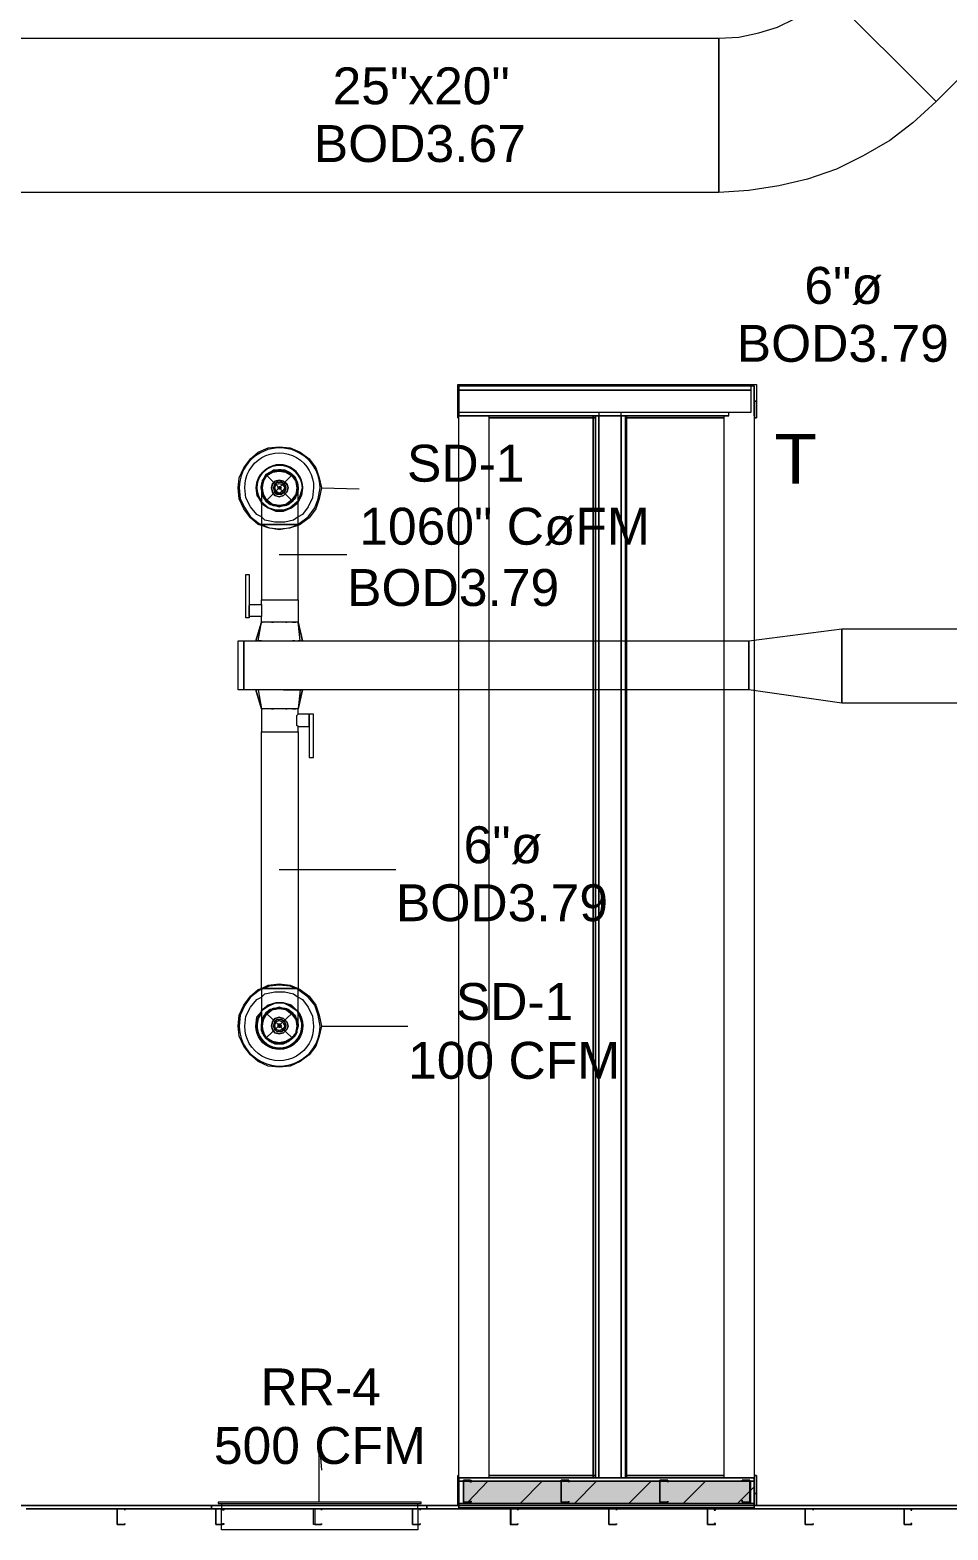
# Model space of a CAD drawing. Header units: metres. Extents: x 39 to 278, y -7 to 151.
# Drawn here: x 55.99 to 59.78, y 36.47 to 42.67 of the extents above; entities that cross this region are included whole.
import ezdxf

# ---------------------------------------------------------------- set-up
doc = ezdxf.new("R2010")
doc.units = ezdxf.units.M
doc.layers.add('HVAC - Ductos', color=5, linetype='Continuous', lineweight=50)
doc.layers.add('PDF_Geometry', color=7, linetype='Continuous', true_color=0xaaaaaa)
doc.layers.add('PDF_Solid Fills', color=7, linetype='Continuous', true_color=0xffffff)
doc.layers.add('PDF_Text', color=7, linetype='Continuous')
doc.styles.add('PDF Helvetica', font='')
doc.styles.get('PDF Helvetica').set_extended_font_data('Helvetica')

msp = doc.modelspace()

# ---------------------------------------------------------------- hatches: boundary and pattern name
at = {"layer": 'PDF_Solid Fills', "lineweight": 0, "transparency": 33554559}
msp.add_hatch(color=256, dxfattribs=at).paths.add_polyline_path([(58.9655, 36.5879), (58.9655, 36.675), (57.783, 36.675), (57.783, 36.5834), (58.97, 36.5879)])

# ---------------------------------------------------------------- linework, layer by layer
at = {"layer": 'HVAC - Ductos', "lineweight": 0}
for points in [[(60.4138, 43.0505), (59.7355, 42.3722), (59.2863, 42.8213), (59.9646, 43.4997)], [(58.8372, 41.9963), (58.8372, 42.6334), (58.9197, 42.638), (59.0022, 42.6563), (59.0801, 42.6792), (59.1534, 42.7159), (59.2222, 42.7663), (59.2863, 42.8213), (59.7355, 42.3722), (59.6392, 42.2851), (59.543, 42.2117), (59.433, 42.1475), (59.323, 42.0926), (59.2039, 42.0513), (59.0847, 42.0238), (58.9609, 42.0055)], [(58.8372, 41.9963), (54.8129, 41.9963), (54.8129, 42.6334), (58.8372, 42.6334)], [(57.0955, 40.7588), (57.0863, 40.7405), (57.0771, 40.7222), (57.0588, 40.713), (57.0405, 40.7038), (57.0221, 40.7038), (57.0039, 40.7038), (56.9855, 40.713), (56.9717, 40.7222), (56.958, 40.7405), (56.9534, 40.7588), (56.9488, 40.7771), (56.9534, 40.7955), (56.958, 40.8138), (56.9717, 40.8276), (56.9855, 40.8413), (57.0039, 40.8459), (57.0221, 40.8505), (57.0405, 40.8459), (57.0588, 40.8413), (57.0771, 40.8276), (57.0863, 40.8138), (57.0955, 40.7955), (57.0955, 40.7771)], [(56.958, 40.8046), (56.9717, 40.8276), (56.9947, 40.8413), (57.0221, 40.8459), (57.0496, 40.8413), (57.0726, 40.8276), (57.0909, 40.8046), (57.0955, 40.7771), (57.0909, 40.7496), (57.0726, 40.7268), (57.0496, 40.7084), (57.0221, 40.7038), (56.9947, 40.7084), (56.9717, 40.7268), (56.958, 40.7496), (56.9534, 40.7771)], [(56.9947, 40.7909), (56.9901, 40.7771), (56.9947, 40.7955), (57.0039, 40.8046), (57.0221, 40.8092), (57.0405, 40.8046), (57.0542, 40.7955), (57.0588, 40.7771), (57.0542, 40.7909), (57.0405, 40.8046), (57.0221, 40.8092), (57.0039, 40.8046)], [(57.0542, 40.7588), (57.0588, 40.7771), (57.0542, 40.7588), (57.0405, 40.7451), (57.0221, 40.7405), (57.0039, 40.7451), (56.9947, 40.7588), (56.9901, 40.7771), (56.9947, 40.7588), (57.0039, 40.7451), (57.0221, 40.7405), (57.0405, 40.7451)], [(57.0039, 40.7909), (56.9993, 40.7771), (57.0039, 40.7909), (57.013, 40.8001), (57.0313, 40.8001), (57.045, 40.7909), (57.0496, 40.7771), (57.045, 40.7909), (57.0313, 40.8001), (57.013, 40.8001)], [(57.045, 40.7634), (57.0496, 40.7771), (57.045, 40.7588), (57.0313, 40.7496), (57.013, 40.7496), (57.0039, 40.7588), (56.9993, 40.7771), (57.0039, 40.7634), (57.013, 40.7542), (57.0313, 40.7542)], [(57.0084, 40.7909), (57.0221, 40.7955), (57.0359, 40.7909), (57.045, 40.7771), (57.0359, 40.7634), (57.0221, 40.7542), (57.0084, 40.7634), (57.0039, 40.7771)], [(57.0221, 40.7817), (57.0176, 40.7771), (57.0176, 40.7817), (57.0267, 40.7817), (57.0313, 40.7771), (57.0267, 40.7725), (57.0176, 40.7725), (57.0176, 40.7771), (57.0221, 40.7725), (57.0267, 40.7725), (57.0267, 40.7771), (57.0267, 40.7817)], [(57.1001, 40.7176), (57.1138, 40.7451), (57.1184, 40.7771), (57.1138, 40.7451)], [(57.0405, 40.6809), (57.0084, 40.6809), (56.9763, 40.6946), (56.9488, 40.713), (56.9488, 40.7176), (56.9763, 40.6946), (57.0084, 40.6855), (57.0405, 40.6855), (57.068, 40.6946), (57.0955, 40.7176), (57.1001, 40.7222), (57.0955, 40.7176), (57.068, 40.6946), (57.0405, 40.6855), (57.0084, 40.6855), (56.9763, 40.6946), (56.9488, 40.7176), (56.9488, 40.7222), (56.9488, 40.7176), (56.9488, 40.713), (56.9763, 40.6946), (57.0084, 40.6809), (57.0405, 40.6809), (57.0726, 40.6946), (57.0955, 40.713), (57.1001, 40.7176), (57.0955, 40.713), (57.0726, 40.6946)], [(56.8847, 40.4196), (56.8984, 40.4196), (56.8984, 40.2409), (56.8847, 40.2409)], [(56.9993, 40.2225), (56.9947, 40.2225), (56.9901, 40.2225), (56.9947, 40.2225)], [(57.0542, 40.2225), (57.0496, 40.2225)], [(57.0909, 40.2225), (57.0771, 40.2225)], [(56.8755, 40.1446), (56.8755, 39.9429), (56.8526, 39.9429), (56.8526, 40.1446)], [(58.9609, 39.9429), (56.8755, 39.9429), (56.8755, 40.1446), (58.9609, 40.1446)], [(57.1138, 40.1446), (57.1184, 40.1446)], [(58.9609, 40.1446), (59.3459, 40.195), (59.3459, 39.888), (58.9609, 39.9429)], [(61.7522, 40.195), (61.7522, 39.888), (59.3459, 39.888), (59.3459, 40.195)], [(57.1184, 39.9429), (57.1138, 39.9429)], [(56.9901, 39.865), (56.9947, 39.865), (56.9993, 39.865), (56.9947, 39.865)], [(57.0496, 39.865), (57.0542, 39.865)], [(57.0771, 39.865), (57.0909, 39.865)], [(57.1001, 39.7688), (57.1001, 38.71), (57.1093, 38.7054), (57.1459, 38.678), (57.1734, 38.6413), (57.1871, 38.6), (57.1963, 38.5542), (57.1871, 38.513), (57.1734, 38.4717), (57.1459, 38.435), (57.1093, 38.4076), (57.068, 38.3892), (57.0221, 38.3846), (56.9763, 38.3892), (56.9351, 38.4076), (56.903, 38.435), (56.8755, 38.4717), (56.8571, 38.513), (56.8526, 38.5542), (56.8571, 38.6), (56.8755, 38.6413), (56.903, 38.678), (56.9351, 38.7054), (56.9488, 38.71), (56.9488, 39.7688), (56.958, 39.7688), (56.9671, 39.7688), (56.9855, 39.7688), (57.0039, 39.7688), (57.0221, 39.7688), (57.0405, 39.7688), (57.0588, 39.7688), (57.0771, 39.7688), (57.0909, 39.7688), (57.0955, 39.7688)], [(56.9488, 38.6138), (56.9305, 38.5908), (56.9259, 38.5542), (56.9305, 38.5908)], [(56.9488, 38.6092), (56.9488, 38.6184), (56.9763, 38.6367), (57.0084, 38.6504), (57.0405, 38.6504), (57.068, 38.6367), (57.0955, 38.6184), (57.0726, 38.6413), (57.0405, 38.6504), (57.0084, 38.6504), (56.9763, 38.6413), (56.9488, 38.6184), (56.9488, 38.6138), (56.9488, 38.6184)], [(57.0955, 38.6184), (57.068, 38.6367), (57.0405, 38.6504), (57.0084, 38.6504), (56.9763, 38.6367), (56.9488, 38.6184), (56.9763, 38.6413), (57.0084, 38.6504), (57.0405, 38.6504), (57.0726, 38.6413), (57.0955, 38.6184), (57.1001, 38.6138), (57.0955, 38.6184), (57.1001, 38.6092)], [(57.0909, 38.5267), (57.0726, 38.5038), (57.0496, 38.49), (57.0221, 38.4854), (56.9947, 38.49), (56.9717, 38.5038), (56.958, 38.5267), (56.9534, 38.5542), (56.958, 38.5817), (56.9717, 38.6046), (56.9947, 38.623), (57.0221, 38.6276), (57.0496, 38.623), (57.0726, 38.6046), (57.0909, 38.5817), (57.0955, 38.5542)], [(56.9488, 38.5542), (56.9488, 38.5634), (56.9488, 38.5542), (56.9488, 38.5358), (56.958, 38.5176), (56.9671, 38.5038), (56.9855, 38.49), (57.0039, 38.4808), (57.0221, 38.4808), (57.0405, 38.4808), (57.0588, 38.49), (57.0771, 38.5038), (57.0909, 38.5176), (57.0955, 38.5358), (57.1001, 38.5542), (57.1001, 38.5634), (57.1001, 38.5542), (57.0955, 38.5358), (57.0909, 38.5176), (57.0771, 38.5038), (57.0588, 38.49), (57.0405, 38.4808), (57.0221, 38.4808), (57.0039, 38.4808), (56.9855, 38.49), (56.9671, 38.5038), (56.958, 38.5176), (56.9488, 38.5358)], [(56.9947, 38.5725), (56.9901, 38.5542), (56.9947, 38.5725), (57.0039, 38.5863), (57.0221, 38.5908), (57.0405, 38.5863), (57.0542, 38.5725), (57.0588, 38.5542), (57.0542, 38.5725), (57.0405, 38.5863), (57.0221, 38.5908), (57.0039, 38.5863)], [(57.0542, 38.5404), (57.0588, 38.5542), (57.0542, 38.5404), (57.0405, 38.5267), (57.0221, 38.5221), (57.0039, 38.5267), (56.9947, 38.5404), (56.9901, 38.5542), (56.9947, 38.5404), (57.0039, 38.5267), (57.0221, 38.5221), (57.0405, 38.5267)], [(57.0039, 38.5725), (56.9993, 38.5542), (57.0039, 38.5725), (57.013, 38.5817), (57.0313, 38.5817), (57.045, 38.5725), (57.0496, 38.5542), (57.045, 38.5725), (57.0313, 38.5817), (57.013, 38.5817)], [(57.045, 38.5404), (57.0496, 38.5542), (57.045, 38.5404), (57.0313, 38.5313), (57.013, 38.5313), (57.0039, 38.5404), (56.9993, 38.5542), (57.0039, 38.5404), (57.013, 38.5313), (57.0313, 38.5313)], [(57.0359, 38.5404), (57.0221, 38.5358), (57.0084, 38.5404), (57.0039, 38.5542), (57.0084, 38.5725), (57.0221, 38.5771), (57.0359, 38.5725), (57.045, 38.5542)], [(57.0267, 38.5588), (57.0221, 38.5588), (57.0176, 38.5542), (57.0176, 38.5634), (57.0267, 38.5634), (57.0313, 38.5542), (57.0267, 38.5496), (57.0176, 38.5496), (57.0176, 38.5542), (57.0221, 38.5496), (57.0267, 38.5496), (57.0267, 38.5542)], [(57.6088, 36.5879), (56.77, 36.5879), (56.77, 36.5834), (56.7838, 36.5834), (56.7838, 36.5604), (57.595, 36.5604), (57.595, 36.5834), (57.6088, 36.5834)], [(57.595, 36.5604), (57.595, 36.4734), (56.7838, 36.4734), (56.7838, 36.5604)], [(56.9121, 36.5604), (56.793, 36.5604)], [(57.1505, 36.5604), (56.9947, 36.5604)], [(57.3888, 36.5604), (57.233, 36.5604)], [(57.5905, 36.5604), (57.4713, 36.5604)]]:
    msp.add_lwpolyline(points, close=True, dxfattribs=at)
for points in [[(56.9488, 40.6213), (56.9351, 40.6259), (56.903, 40.6534), (56.8755, 40.69), (56.8571, 40.7313), (56.8526, 40.7771), (56.8571, 40.8184), (56.8755, 40.8596), (56.903, 40.8963), (56.9351, 40.9238), (56.9763, 40.9421), (57.0221, 40.9467), (57.068, 40.9421), (57.1093, 40.9238), (57.1459, 40.8963), (57.1734, 40.8596), (57.1871, 40.8184), (57.1963, 40.7771), (57.1871, 40.7313), (57.1734, 40.69), (57.1459, 40.6534), (57.1093, 40.6259), (57.1001, 40.6213)], [(56.958, 40.8046), (56.9717, 40.8276), (56.9901, 40.8413)], [(56.9901, 40.8459), (56.9947, 40.8459), (56.9993, 40.8459)], [(56.9993, 40.8459), (57.0221, 40.8505), (57.0496, 40.8459)], [(57.0496, 40.8459), (57.0542, 40.8459)], [(57.0542, 40.8413), (57.0771, 40.8276), (57.0909, 40.8046)], [(56.9534, 40.7451), (56.9534, 40.7496), (56.9488, 40.7771), (56.9534, 40.8001)], [(56.9488, 40.7955), (56.9488, 40.7955)], [(56.9488, 40.7955), (56.9488, 40.7955)], [(56.9488, 40.7771), (56.9488, 40.7679), (56.9488, 40.7496), (56.9488, 40.7222), (56.9488, 40.6855), (56.9488, 40.6442), (56.9488, 40.6259), (56.958, 40.6259), (56.9671, 40.6259), (56.9855, 40.6259), (57.0039, 40.6259), (57.0221, 40.6259), (57.0405, 40.6259), (57.0588, 40.6259), (57.0771, 40.6259), (57.0909, 40.6259), (57.0955, 40.6259), (57.1001, 40.6259), (57.1001, 40.6671), (57.1001, 40.7084), (57.1001, 40.7405), (57.1001, 40.7634), (57.1001, 40.7725)], [(56.9488, 40.7679), (56.9488, 40.7542), (56.958, 40.7359), (56.9671, 40.7222), (56.9855, 40.7084), (57.0039, 40.7038), (57.0221, 40.6992), (57.0405, 40.7038), (57.0588, 40.7084), (57.0771, 40.7222), (57.0542, 40.7084), (57.0542, 40.7038), (57.0496, 40.7038)], [(56.9534, 40.8001), (56.9534, 40.8046), (56.9534, 40.8092)], [(57.0955, 40.7496), (57.0955, 40.7451), (57.0909, 40.7451), (57.0771, 40.7222), (57.0909, 40.7359), (57.0955, 40.7542), (57.1001, 40.7679)], [(57.0909, 40.8092), (57.0955, 40.8046), (57.0955, 40.8001)], [(57.0909, 40.8001), (57.0955, 40.7771), (57.0909, 40.7496)], [(57.0955, 40.7955), (57.0955, 40.7955)], [(57.0955, 40.7955), (57.0955, 40.7955)], [(57.1001, 40.7725), (57.1001, 40.7771)], [(57.1963, 40.7771), (57.3521, 40.7725)], [(56.9534, 40.7451), (56.9534, 40.7451)], [(56.9993, 40.7038), (56.9947, 40.7038), (56.9901, 40.7084), (56.9717, 40.7222), (56.958, 40.7451)], [(57.0496, 40.7084), (57.0221, 40.7038), (56.9993, 40.7084)], [(57.1001, 40.658), (57.0817, 40.6442), (57.045, 40.635), (57.0039, 40.635), (56.9626, 40.6442), (56.9488, 40.658)], [(56.9488, 40.6259), (56.9809, 40.6121), (57.0221, 40.6076), (57.068, 40.6121), (57.1001, 40.6259)], [(57.1001, 40.6259), (57.0955, 40.6259), (57.0909, 40.6259), (57.0771, 40.6259), (57.0588, 40.6259), (57.0405, 40.6259), (57.0221, 40.6259), (57.0039, 40.6259), (56.9855, 40.6259), (56.9671, 40.6259), (56.958, 40.6259), (56.9488, 40.6259)], [(57.1001, 40.6213), (57.068, 40.6121), (57.0221, 40.603), (56.9763, 40.6121), (56.9488, 40.6213)], [(57.0221, 40.5021), (57.3017, 40.5021)], [(56.9488, 40.2959), (56.9488, 40.2913), (56.9488, 40.2867), (56.9488, 40.2822), (56.9488, 40.273), (56.9488, 40.2638), (56.9488, 40.2546), (56.9488, 40.25), (56.9488, 40.2455)], [(56.9488, 40.1446), (56.9396, 40.1446), (56.9351, 40.1446), (56.9488, 40.2225), (56.9259, 40.1446), (56.9305, 40.1446), (56.9259, 40.1446), (56.9488, 40.2225)], [(57.0405, 40.1446), (57.045, 40.1446), (57.0588, 40.1446), (57.068, 40.1446), (57.0726, 40.1446), (57.0771, 40.1446), (57.0955, 40.1446), (57.1093, 40.1446), (57.1001, 40.2225)], [(57.1184, 40.1446), (57.1001, 40.2225), (57.1184, 40.1446)], [(56.9534, 40.1446), (56.9671, 40.1446), (56.9717, 40.1446)], [(56.9763, 40.1446), (56.9809, 40.1446), (56.9901, 40.1446), (57.0039, 40.1446), (57.0084, 40.1446), (57.013, 40.1446), (57.0359, 40.1446)], [(57.0863, 40.1446), (57.0771, 40.1446)], [(57.1047, 40.1446), (57.1001, 40.1446)], [(56.9488, 39.9429), (56.9396, 39.9429), (56.9351, 39.9429), (56.9488, 39.865), (56.9259, 39.9429), (56.9305, 39.9429), (56.9259, 39.9429), (56.9488, 39.865), (56.9534, 39.865), (56.9488, 39.865)], [(57.0405, 39.9429), (57.045, 39.9429), (57.0588, 39.9429), (57.068, 39.9429), (57.0726, 39.9429), (57.0771, 39.9429), (57.0955, 39.9429), (57.1093, 39.9429), (57.1001, 39.865), (57.0955, 39.865), (57.0909, 39.865), (57.0771, 39.865), (57.0588, 39.865), (57.0405, 39.865), (57.0221, 39.865), (57.0039, 39.865), (56.9855, 39.865), (56.9671, 39.865), (56.958, 39.865), (56.9534, 39.865), (56.9488, 39.865), (56.9488, 39.7688), (56.958, 39.7688), (56.9671, 39.7688), (56.9855, 39.7688), (57.0039, 39.7688), (57.0221, 39.7688), (57.0405, 39.7688), (57.0588, 39.7688), (57.0771, 39.7688), (57.0909, 39.7688), (57.0955, 39.7688), (57.1001, 39.7688), (57.1001, 39.7917), (57.1459, 39.7917), (57.1459, 39.7963), (57.1459, 39.8055), (57.1459, 39.81), (57.1459, 39.8146), (57.1459, 39.8238), (57.1459, 39.8284), (57.1459, 39.833), (57.1459, 39.8375), (57.1459, 39.8421), (57.1459, 39.6634), (57.1642, 39.6634), (57.1642, 39.8421), (57.1459, 39.8421), (57.1001, 39.8421), (57.1001, 39.865)], [(56.9717, 39.9429), (56.9671, 39.9429), (56.9534, 39.9429)], [(57.0359, 39.9429), (57.013, 39.9429), (57.0084, 39.9429), (57.0039, 39.9429), (56.9901, 39.9429), (56.9809, 39.9429), (56.9763, 39.9429)], [(57.0771, 39.9429), (57.0817, 39.9429)], [(57.1184, 39.9429), (57.1001, 39.865), (57.1184, 39.9429)], [(57.1001, 39.7917), (57.0955, 39.7963), (57.0955, 39.8055), (57.0955, 39.81), (57.0955, 39.8192), (57.0955, 39.8284), (57.0955, 39.8375), (57.1001, 39.8421)], [(57.0221, 39.2004), (57.5034, 39.2004)], [(56.9488, 38.71), (56.9763, 38.7238), (57.0221, 38.7284), (57.068, 38.7238), (57.1001, 38.71)], [(57.1001, 38.7054), (57.068, 38.7192), (57.0221, 38.7238), (56.9809, 38.7192), (56.9488, 38.7054)], [(57.1001, 38.5542), (57.1001, 38.5634), (57.1001, 38.5817), (57.1001, 38.6092), (57.1001, 38.6458), (57.1001, 38.6917), (57.1001, 38.71), (57.0955, 38.71), (57.0909, 38.71), (57.0771, 38.71), (57.0588, 38.71), (57.0405, 38.71), (57.0221, 38.71), (57.0039, 38.71), (56.9855, 38.71), (56.9671, 38.71), (56.958, 38.71), (56.9488, 38.71), (56.9488, 38.6642), (56.9488, 38.623), (56.9488, 38.5908), (56.9488, 38.5679), (56.9488, 38.5588)], [(56.9488, 38.71), (56.958, 38.71), (56.9671, 38.71), (56.9855, 38.71), (57.0039, 38.71), (57.0221, 38.71), (57.0405, 38.71), (57.0588, 38.71), (57.0771, 38.71), (57.0909, 38.71), (57.0955, 38.71), (57.1001, 38.71)], [(56.9488, 38.6734), (56.9626, 38.6871), (57.0039, 38.6963), (57.045, 38.6963), (57.0817, 38.6871), (57.1001, 38.6734)], [(57.0496, 38.6276), (57.0542, 38.6276), (57.0542, 38.623), (57.0771, 38.6092), (57.0588, 38.623), (57.0405, 38.6276), (57.0221, 38.6321), (57.0039, 38.6276), (56.9855, 38.623), (56.9671, 38.6092), (56.958, 38.5954), (56.9488, 38.5771), (56.9488, 38.5634)], [(57.1001, 38.5634), (57.0955, 38.5771), (57.0955, 38.5542), (57.0955, 38.5358), (57.0863, 38.5176), (57.0771, 38.5038), (57.0588, 38.49), (57.0405, 38.4854), (57.0221, 38.4808), (57.0039, 38.4854), (56.9855, 38.49), (56.9717, 38.5038), (56.958, 38.5176), (56.9534, 38.5358), (56.9488, 38.5542), (56.9534, 38.5771), (56.958, 38.5908), (56.9717, 38.6092), (56.9855, 38.6184), (57.0039, 38.6276), (57.0221, 38.6276), (57.0405, 38.6276), (57.0588, 38.6184), (57.0771, 38.6092), (57.0863, 38.5908), (57.0955, 38.5771), (57.0909, 38.5954), (57.0771, 38.6092), (57.0909, 38.5863), (57.0955, 38.5863), (57.0955, 38.5817)], [(56.958, 38.5863), (56.9717, 38.6092), (56.9901, 38.623), (56.9947, 38.6276), (56.9993, 38.6276)], [(56.9993, 38.623), (57.0221, 38.6276), (57.0496, 38.623)], [(56.9534, 38.5313), (56.9488, 38.5542), (56.9534, 38.5817), (56.9534, 38.5863)], [(56.9488, 38.5588), (56.9488, 38.5588)], [(56.9488, 38.5542), (56.9488, 38.5542)], [(56.9488, 38.5358), (56.9488, 38.5358)], [(56.9488, 38.5358), (56.9488, 38.5358)], [(56.9534, 38.5863), (56.9534, 38.5863)], [(56.9534, 38.5221), (56.9534, 38.5267), (56.9534, 38.5313)], [(57.0909, 38.5817), (57.0955, 38.5542), (57.0909, 38.5313)], [(57.0955, 38.5313), (57.0955, 38.5267), (57.0909, 38.5221)], [(57.1963, 38.5542), (57.5539, 38.5542)], [(56.9901, 38.49), (56.9717, 38.5038), (56.958, 38.5267)], [(56.9993, 38.4854), (56.9947, 38.4854), (56.9901, 38.4854)], [(57.0496, 38.4854), (57.0221, 38.4808), (56.9993, 38.4854)], [(57.0542, 38.4854), (57.0496, 38.4854)], [(57.0909, 38.5267), (57.0771, 38.5038), (57.0542, 38.49)], [(57.1871, 36.5879), (57.1871, 36.84), (57.1963, 36.7208)], [(56.77, 36.5834), (57.6088, 36.5834)], [(57.5859, 36.5879), (56.793, 36.5879)], [(57.5905, 36.5604), (57.5905, 36.5604)]]:
    msp.add_lwpolyline(points, dxfattribs=at)
for points in [[(56.8984, 40.2959), (56.9488, 40.2959), (56.9488, 40.3142), (56.958, 40.3142), (56.9671, 40.3142), (56.9855, 40.3142), (57.0039, 40.3142), (57.0221, 40.3142), (57.0405, 40.3142), (57.0588, 40.3142), (57.0771, 40.3142), (57.0909, 40.3142), (57.0955, 40.3142), (57.1001, 40.3142), (57.1001, 40.6259), (57.1047, 40.6305), (57.1413, 40.658), (57.1688, 40.6946), (57.1826, 40.7313), (57.1917, 40.7771, 0.98638), (56.8571, 40.7771), (56.8617, 40.7313), (56.8801, 40.6946), (56.903, 40.658), (56.9396, 40.6305), (56.9488, 40.6259), (56.9488, 40.3142), (56.958, 40.3142), (56.9671, 40.3142), (56.9855, 40.3142), (57.0039, 40.3142), (57.0221, 40.3142), (57.0405, 40.3142), (57.0588, 40.3142), (57.0771, 40.3142), (57.0909, 40.3142), (57.0955, 40.3142), (57.1001, 40.3142), (57.1001, 40.2225), (57.0955, 40.2225), (57.0909, 40.2225), (57.0771, 40.2225), (57.0588, 40.2225), (57.0405, 40.2225), (57.0221, 40.2225), (57.0039, 40.2225), (56.9855, 40.2225), (56.9671, 40.2225), (56.958, 40.2225), (56.9534, 40.2225), (56.9488, 40.2225), (56.9534, 40.2225), (56.9488, 40.2225), (56.9488, 40.2455), (56.8984, 40.2455), (56.8984, 40.25), (56.8984, 40.2546), (56.8984, 40.2638), (56.8984, 40.2684), (56.8984, 40.273), (56.8984, 40.2822), (56.8984, 40.2867), (56.8984, 40.2913)], [(56.9488, 40.658), (56.9305, 40.6671), (56.903, 40.6992), (56.8847, 40.7359), (56.8801, 40.7771, -1.013515), (57.1642, 40.7771), (57.1597, 40.7359), (57.1413, 40.6992), (57.1184, 40.6671), (57.1001, 40.658)], [(56.9488, 38.7054), (56.9396, 38.7008), (56.903, 38.6734), (56.8801, 38.6413), (56.8617, 38.6), (56.8571, 38.5542, 0.98638), (57.1917, 38.5542), (57.1826, 38.6), (57.1688, 38.6413), (57.1413, 38.6734), (57.1047, 38.7008), (57.1001, 38.7054)], [(57.1001, 38.6734), (57.1184, 38.6642), (57.1413, 38.6321), (57.1597, 38.5954), (57.1642, 38.5542, -1.008785), (56.8801, 38.5542), (56.8847, 38.5954), (56.903, 38.6321), (56.9305, 38.6642), (56.9488, 38.6734)]]:
    msp.add_lwpolyline(points, format="xyb", dxfattribs=at)
for points in [[(57.1184, 40.7771, 1.39756), (56.9488, 40.7222), (56.9351, 40.7451), (56.9305, 40.7771, -1.372033), (57.1001, 40.7222), (57.1093, 40.7451), (57.1184, 40.7771, 0.963283), (56.9259, 40.7771), (56.9305, 40.7451), (56.9488, 40.7176, -1.406796)], [(57.1001, 40.7771), (57.1001, 40.7679), (57.1001, 40.7771), (57.0955, 40.7955), (57.0909, 40.8138), (57.0771, 40.8322), (57.0588, 40.8413), (57.0405, 40.8505), (57.0221, 40.8505), (57.0039, 40.8505), (56.9855, 40.8413), (56.9671, 40.8322), (56.958, 40.8138), (56.9488, 40.7955), (56.9488, 40.7771), (56.9488, 40.7679, -1.064979)], [(56.9488, 38.6092), (56.9351, 38.5863), (56.9305, 38.5542, 1.326323), (57.1001, 38.6092), (57.1093, 38.5863), (57.1184, 38.5542), (57.1138, 38.5908), (57.1001, 38.6138, -1.386716), (56.9259, 38.5542, 0.971356), (57.1184, 38.5542, -1.352714)]]:
    msp.add_lwpolyline(points, format="xyb", close=True, dxfattribs=at)
at = {"layer": 'PDF_Geometry', "lineweight": 0}
for points in [[(58.9838, 41.0659), (58.993, 41.0659), (58.993, 41.1346), (58.9838, 41.1346), (58.9838, 41.0751), (58.9838, 41.1988), (57.7646, 41.1988), (57.7646, 41.1301), (57.7601, 41.1301), (57.7601, 41.2034), (58.993, 41.2034), (58.993, 41.1346), (58.9838, 41.1346), (58.993, 41.1346), (58.993, 41.0659)], [(58.9838, 41.1988), (57.7646, 41.1988)], [(58.97, 41.1805), (57.7646, 41.1805), (57.7646, 41.1988), (58.97, 41.1988)], [(58.97, 41.0888), (57.7646, 41.0888), (57.7646, 41.1805), (58.97, 41.1805)], [(57.7601, 41.0659), (57.7646, 41.0659), (57.7601, 41.0659), (57.7601, 41.1301), (57.7646, 41.1301), (57.7601, 41.1301)], [(58.3192, 36.6888), (58.3192, 41.0751)], [(58.3284, 41.0751), (58.3284, 36.6888)], [(58.4567, 36.6888), (58.4567, 41.0751)], [(57.8884, 41.0659), (58.3284, 41.0659)], [(58.4522, 41.0659), (58.8601, 41.0659)], [(57.7601, 36.698), (57.7601, 36.5742), (57.7601, 36.698), (57.7646, 36.698)], [(57.7646, 36.6888), (57.7646, 36.5742)], [(57.7646, 36.565), (58.9838, 36.565), (58.9838, 36.6888), (57.7646, 36.6888)], [(57.7646, 36.6888), (57.7646, 36.675), (57.783, 36.675), (58.1863, 36.675), (58.5942, 36.675), (58.9655, 36.675), (58.9838, 36.675), (58.9838, 36.6888)], [(57.7646, 36.675), (57.7646, 36.5834), (58.9838, 36.5834), (58.9838, 36.675), (58.9655, 36.675), (58.5942, 36.675), (58.1863, 36.675), (57.783, 36.675)], [(57.783, 36.5879), (57.783, 36.6796), (57.8151, 36.6796), (57.8151, 36.6704), (57.8105, 36.6704), (57.8105, 36.6796), (57.783, 36.6796), (57.783, 36.5879), (57.8105, 36.5879), (57.8105, 36.5925), (57.8151, 36.5925), (57.8151, 36.5879)], [(58.3284, 36.698), (57.8884, 36.698)], [(58.1909, 36.5879), (58.1863, 36.5879), (58.1863, 36.6796), (58.1909, 36.6796), (58.2184, 36.6796), (58.2184, 36.6704), (58.2184, 36.6796), (58.1909, 36.6796), (58.1863, 36.6796), (58.1863, 36.5879), (58.1909, 36.5879), (58.2184, 36.5879)], [(58.8601, 36.698), (58.4522, 36.698)], [(58.5942, 36.5879), (58.5942, 36.6796), (58.6263, 36.6796), (58.6263, 36.6704), (58.6263, 36.6796), (58.5942, 36.6796), (58.5942, 36.5879), (58.6263, 36.5879)], [(58.9334, 36.675), (58.9334, 36.6796)], [(58.9655, 36.6796), (58.9655, 36.5879), (58.9334, 36.5879), (58.9334, 36.5971), (58.9334, 36.5879), (58.9655, 36.5879), (58.9655, 36.6796), (58.9334, 36.6796)], [(58.9838, 36.5742), (58.9838, 36.6246), (58.993, 36.6246), (58.993, 36.5742), (58.993, 36.6246), (58.9838, 36.6246)], [(56.7425, 36.5742), (55.4134, 36.5742), (54.5242, 36.5742), (54.5242, 36.5604), (55.4134, 36.5604), (54.5242, 36.5604), (54.5242, 36.5742), (55.4134, 36.5742), (55.4134, 36.5604), (55.4134, 36.5742), (56.7425, 36.5742), (57.6317, 36.5742), (60.1251, 36.5742), (57.6317, 36.5742), (56.7425, 36.5742), (56.7425, 36.5604), (57.6317, 36.5604), (56.7425, 36.5604)], [(56.7425, 36.5742), (56.7425, 36.5604), (56.3851, 36.5604), (56.7425, 36.5604), (56.7425, 36.5742), (55.4134, 36.5742), (55.4134, 36.5604), (55.5417, 36.5604), (55.4134, 36.5604), (55.4134, 36.5742)], [(56.3575, 36.5604), (55.9771, 36.5604)], [(56.3851, 36.5604), (56.3575, 36.5604), (56.353, 36.5604), (56.353, 36.5558), (56.353, 36.4962), (56.3575, 36.4962), (56.3851, 36.4962), (56.3851, 36.5008), (56.3851, 36.4962), (56.3575, 36.4962), (56.353, 36.4962), (56.353, 36.5558), (56.353, 36.5604), (56.3575, 36.5604), (56.3851, 36.5604), (56.3851, 36.5558)], [(56.7609, 36.5558), (56.7609, 36.4962), (56.7884, 36.4962), (56.7884, 36.5008), (56.793, 36.5008), (56.793, 36.4962), (56.7609, 36.4962), (56.7609, 36.5558), (56.7609, 36.5604)], [(57.1688, 36.5558), (57.1688, 36.4962), (57.1963, 36.4962), (57.1963, 36.5008), (57.1963, 36.4962), (57.1688, 36.4962), (57.1642, 36.4962), (57.1642, 36.5558), (57.1642, 36.5604), (57.1688, 36.5604)], [(57.5721, 36.5558), (57.5721, 36.4962), (57.6042, 36.4962), (57.6042, 36.5008), (57.6042, 36.4962), (57.5721, 36.4962), (57.5721, 36.5558), (57.5721, 36.5604)], [(60.1251, 36.5742), (60.1251, 36.5604), (60.038, 36.5604), (60.1251, 36.5604), (60.1251, 36.5742), (57.6317, 36.5742), (57.6317, 36.5604), (57.9801, 36.5604), (57.6317, 36.5604), (57.6317, 36.5742)], [(57.6317, 36.5742), (57.6317, 36.5604)], [(58.993, 36.5604), (57.7646, 36.5604), (57.7601, 36.5604), (57.7646, 36.5604)], [(57.7646, 36.5834), (57.7646, 36.565), (58.9838, 36.565), (58.9838, 36.5834)], [(58.0076, 36.5604), (57.9801, 36.5604), (57.9755, 36.5558), (57.9755, 36.4962), (57.9801, 36.4962), (58.0076, 36.4962), (58.0076, 36.5008), (58.0076, 36.4962), (57.9801, 36.4962), (57.9801, 36.5558), (57.9801, 36.5604), (58.0076, 36.5604), (58.0076, 36.5558)], [(58.3834, 36.5604), (58.0076, 36.5604)], [(58.2184, 36.5925), (58.2184, 36.5879)], [(58.4155, 36.5604), (58.3834, 36.5604), (58.3834, 36.5558), (58.3834, 36.4962), (58.4155, 36.4962), (58.4155, 36.5008), (58.4155, 36.4962), (58.3834, 36.4962), (58.3834, 36.5558), (58.3834, 36.5604), (58.4155, 36.5604), (58.4155, 36.5558)], [(58.7913, 36.5604), (58.4155, 36.5604)], [(58.6263, 36.5925), (58.6263, 36.5879)], [(58.8234, 36.5604), (58.7913, 36.5604), (58.7913, 36.5558), (58.7913, 36.4962), (58.8234, 36.4962), (58.8234, 36.5008), (58.8188, 36.5008), (58.8188, 36.4962), (58.7913, 36.4962), (58.7913, 36.5558), (58.7913, 36.5604), (58.8188, 36.5604), (58.8188, 36.5558), (58.8234, 36.5558)], [(59.1993, 36.5604), (58.8188, 36.5604)], [(59.2268, 36.5604), (59.1993, 36.5604), (59.1947, 36.5604), (59.1947, 36.5558), (59.1947, 36.4962), (59.1993, 36.4962), (59.2268, 36.4962), (59.2268, 36.5008), (59.2268, 36.4962), (59.1993, 36.4962), (59.1947, 36.4962), (59.1947, 36.5558), (59.1947, 36.5604), (59.1993, 36.5604), (59.2268, 36.5604), (59.2268, 36.5558)], [(59.6026, 36.5604), (59.2268, 36.5604)], [(59.6347, 36.5604), (59.6026, 36.5604), (59.6026, 36.5558), (59.6026, 36.4962), (59.6347, 36.4962), (59.6347, 36.5008), (59.6301, 36.5008), (59.6301, 36.4962), (59.6026, 36.4962), (59.6026, 36.5558), (59.6026, 36.5604), (59.6301, 36.5604), (59.6301, 36.5558), (59.6347, 36.5558)], [(60.0105, 36.5604), (59.6347, 36.5604)]]:
    msp.add_lwpolyline(points, close=True, dxfattribs=at)
for points in [[(58.9838, 41.1988), (57.7646, 41.1988), (57.7646, 41.1301), (57.7601, 41.1301), (57.7601, 41.2034), (58.993, 41.2034), (58.993, 41.1346), (58.9838, 41.1346), (58.9838, 41.1988), (58.9838, 41.1805), (58.9838, 41.0888), (58.9838, 41.0751), (58.9838, 36.6888), (58.9838, 36.6246), (58.993, 36.6246), (58.993, 36.698), (58.9838, 36.698), (58.993, 36.698), (58.993, 36.6246), (58.9838, 36.6246), (58.9838, 36.6888), (58.9838, 36.675), (58.9838, 36.5834), (58.9838, 36.5742)], [(58.3284, 36.6888), (58.3284, 41.0751), (58.3284, 36.6888), (58.3284, 41.0751), (57.7646, 41.0751), (57.7646, 41.1301), (57.7646, 41.0751), (57.7646, 41.1988), (58.9838, 41.1988), (58.9838, 41.1346), (58.9838, 41.0751)], [(57.7646, 41.0751), (57.7646, 41.0888)], [(58.8784, 41.0888), (57.7646, 41.0888)], [(57.7646, 36.6842), (57.7646, 41.0751), (57.8884, 41.0751), (57.8884, 36.6888), (58.0305, 36.6888), (57.8884, 36.6888)], [(57.7646, 41.0751), (57.7646, 41.0751)], [(58.8784, 41.0751), (58.8601, 41.0751), (58.4522, 41.0751), (58.3284, 41.0751), (57.7646, 41.0751)], [(58.8784, 41.0751), (57.7646, 41.0751)], [(57.7646, 41.0751), (58.8784, 41.0751)], [(58.9838, 36.6888), (58.8601, 36.6888), (58.8601, 41.0751), (58.4522, 41.0751), (58.4338, 41.0751), (58.4338, 36.6888), (58.4338, 41.0888), (58.3422, 41.0888), (58.3422, 36.6888), (58.3422, 41.0751), (58.3284, 41.0751), (58.3284, 36.6888), (58.4522, 36.6888), (58.4522, 41.0751), (58.4522, 36.6888), (58.4522, 41.0751), (58.4522, 36.6888), (58.4522, 41.0751), (58.4522, 36.6888)], [(58.8784, 41.0751), (58.8784, 41.0888)], [(57.7646, 36.5834), (57.7646, 36.675), (57.7646, 36.6888), (58.9838, 36.6888), (58.9838, 36.675), (58.9838, 36.565), (57.7646, 36.565), (57.7646, 36.675)], [(57.7646, 36.6888), (58.9838, 36.6888), (57.7646, 36.6888)], [(57.783, 36.6796), (57.783, 36.6796)], [(57.783, 36.6796), (57.783, 36.6796)], [(57.783, 36.5879), (57.783, 36.5834), (58.97, 36.5834), (58.97, 36.675)], [(58.9655, 36.675), (58.5942, 36.675), (58.1863, 36.675), (57.783, 36.675)], [(58.5942, 36.6796), (58.5942, 36.6796)], [(58.5942, 36.6796), (58.5942, 36.6796)], [(58.9334, 36.675), (58.9334, 36.675)], [(58.9655, 36.6796), (58.9655, 36.6796)], [(58.9655, 36.6796), (58.9655, 36.6796)], [(58.9838, 36.5834), (58.9838, 36.675)], [(58.2184, 36.6704), (58.2184, 36.6704)], [(58.6263, 36.6704), (58.6263, 36.6704)], [(56.793, 36.5604), (56.793, 36.5558), (56.7884, 36.5558), (56.7884, 36.5604), (56.7609, 36.5604)], [(57.1963, 36.5604), (57.1963, 36.5558), (57.1963, 36.5604), (57.1688, 36.5604)], [(57.1963, 36.5558), (57.1963, 36.5558)], [(57.6042, 36.5604), (57.6042, 36.5558), (57.6042, 36.5604), (57.5721, 36.5604)], [(57.6042, 36.5558), (57.6042, 36.5558)], [(57.7646, 36.565), (58.9838, 36.565), (57.7646, 36.565)], [(57.783, 36.5879), (57.783, 36.5879)], [(57.783, 36.5879), (57.783, 36.5879)], [(58.2184, 36.5925), (58.2184, 36.5925)], [(58.5942, 36.5879), (58.5942, 36.5879)], [(58.5942, 36.5879), (58.5942, 36.5879)], [(58.6263, 36.5925), (58.6263, 36.5925)], [(58.9334, 36.5971), (58.9334, 36.5971)], [(58.9655, 36.5879), (58.9655, 36.5879)], [(58.9655, 36.5879), (58.9655, 36.5879)], [(58.9838, 36.565), (58.9838, 36.565)], [(56.7609, 36.4962), (56.7609, 36.4962)], [(56.7609, 36.4962), (56.7609, 36.4962)], [(57.1688, 36.4962), (57.1688, 36.4962)], [(57.1963, 36.5008), (57.1963, 36.5008)], [(57.5721, 36.4962), (57.5721, 36.4962)], [(57.5721, 36.4962), (57.5721, 36.4962)], [(57.6042, 36.5008), (57.6042, 36.5008)]]:
    msp.add_lwpolyline(points, dxfattribs=at)
at = {"layer": 'PDF_Geometry', "color": 8, "lineweight": 0, "true_color": 0x808080}
for points in [[(57.0863, 40.823), (57.045, 40.8505), (56.9993, 40.8505), (56.9626, 40.823), (56.9488, 40.7771), (56.9626, 40.7313), (56.9993, 40.7038), (57.045, 40.7038), (57.0863, 40.7313), (57.1001, 40.7771)], [(57.0863, 38.6), (57.045, 38.6276), (56.9993, 38.6276), (56.9626, 38.6), (56.9488, 38.5542), (56.9626, 38.513), (56.9993, 38.4854), (57.045, 38.4854), (57.0863, 38.513), (57.1001, 38.5542)]]:
    msp.add_lwpolyline(points, close=True, dxfattribs=at)
for points in [[(56.9671, 40.8322), (57.0771, 40.7222)], [(57.0771, 40.8322), (56.9671, 40.7222)], [(56.9671, 38.6092), (57.0771, 38.5038)], [(57.0771, 38.6092), (56.9671, 38.5038)]]:
    msp.add_lwpolyline(points, dxfattribs=at)
at = {"layer": 'PDF_Geometry', "color": 254, "lineweight": 0, "true_color": 0xd4d4d4}
for points in [[(57.8838, 36.675), (57.8013, 36.5879), (57.7922, 36.5834), (57.8013, 36.5879)], [(58.1084, 36.675), (58.0167, 36.5834)], [(58.333, 36.675), (58.2413, 36.5834)], [(58.5576, 36.675), (58.4659, 36.5834)], [(58.7822, 36.675), (58.6905, 36.5834)]]:
    msp.add_lwpolyline(points, close=True, dxfattribs=at)
at = {"layer": 'PDF_Geometry', "color": 254, "lineweight": 0, "true_color": 0xd2d2d2}
for points in [[(58.608, 36.6796), (58.608, 36.6796)], [(58.1863, 36.6384), (58.1863, 36.6384)], [(58.5942, 36.6658), (58.5942, 36.6658)], [(57.9755, 36.5512), (57.9801, 36.5512)], [(57.9847, 36.5604), (57.9847, 36.5604)], [(59.6163, 36.5604), (59.6163, 36.5604)], [(59.6026, 36.5421), (59.6026, 36.5466)]]:
    msp.add_lwpolyline(points, dxfattribs=at)
at = {"layer": 'PDF_Geometry', "color": 254, "lineweight": 0, "true_color": 0xd4d4d4}
msp.add_lwpolyline([(58.9838, 36.6521), (58.9655, 36.6338), (58.9151, 36.5834), (58.9655, 36.6338)], dxfattribs=at)

# ---------------------------------------------------------------- texts
at = {"layer": 'PDF_Text', "lineweight": 0, "attachment_point": 4, "style": 'PDF Helvetica'}
for s, insert, char_height in [('25"x20"', (57.2428, 42.4361), 0.15247), ('BOD3.67', (57.1649, 42.1978), 0.15247), ('6"ø', (59.1908, 41.6111), 0.15247), ('BOD3.79', (58.9112, 41.3727), 0.15247), ('SD-1', (57.5499, 40.8777), 0.15247), ('T', (59.0671, 40.897), 0.2055), ('1060" CøFM', (57.3528, 40.6165), 0.15247), ('BOD3.79', (57.3024, 40.3644), 0.15247), ('6"ø', (57.7837, 39.301), 0.15247), ('BOD3.79', (57.5041, 39.0626), 0.15247), ('SD-1', (57.7516, 38.6547), 0.15247), ('100 CFM', (57.5545, 38.4118), 0.15247), ('RR-4', (56.9449, 37.0642), 0.15247), ('500 CFM', (56.7524, 36.8213), 0.15247)]:
    msp.add_mtext(s, dxfattribs=dict(at, insert=insert, char_height=char_height))

doc.saveas('drawing.dxf')
